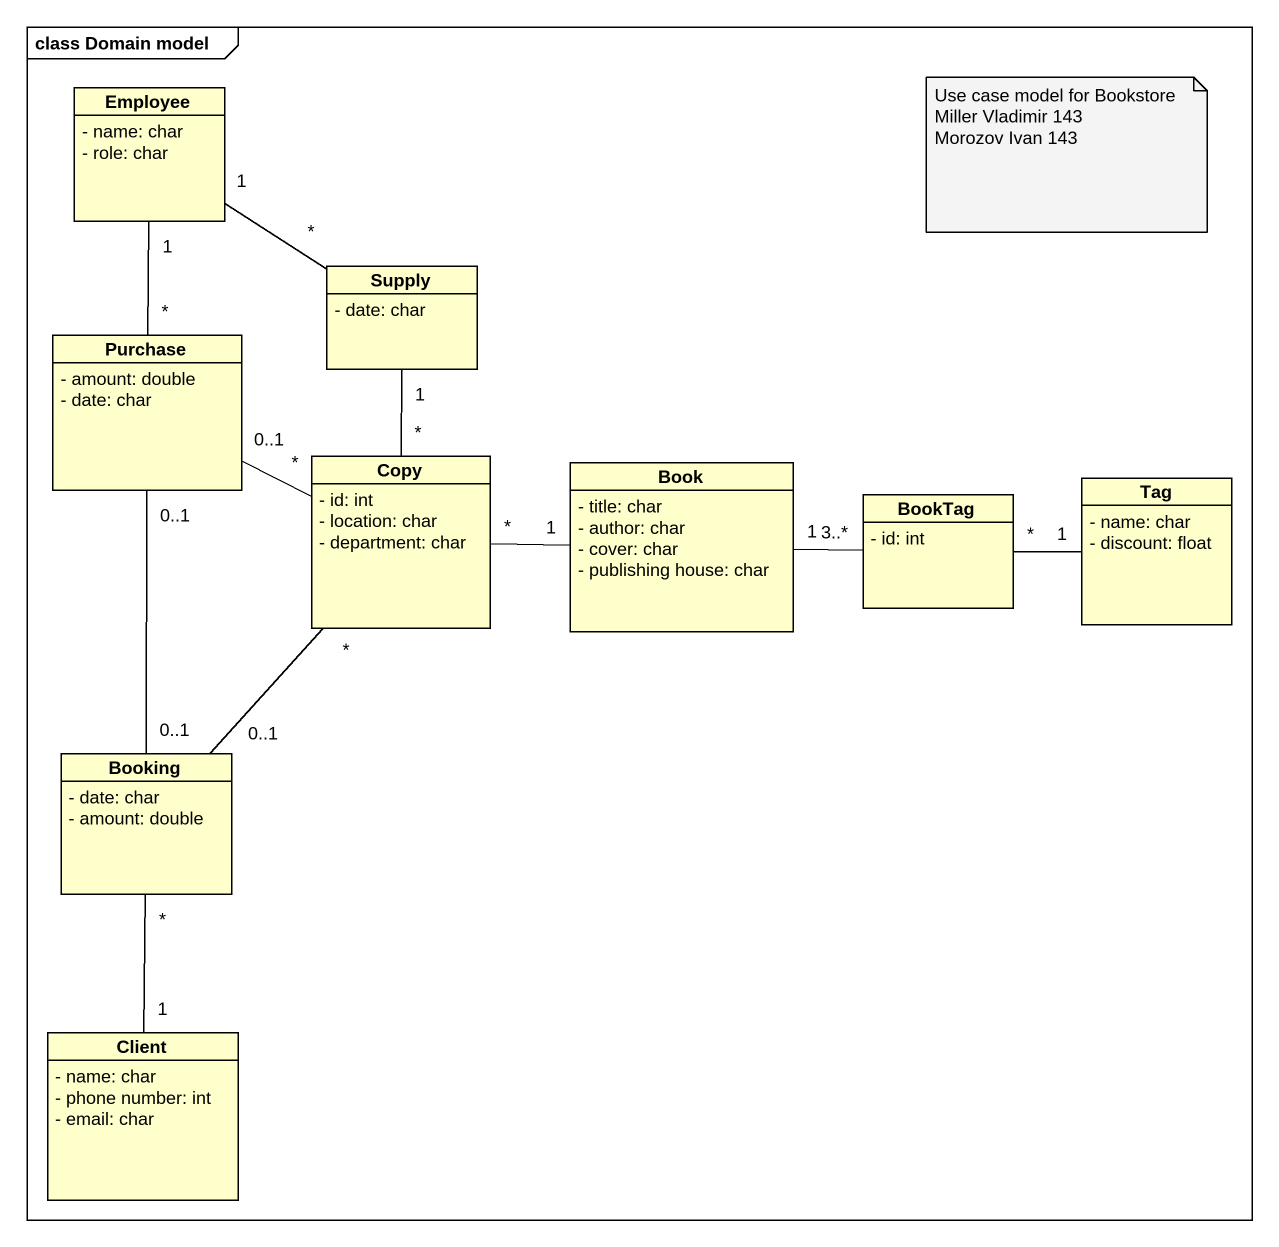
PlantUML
@startuml
mainframe class Domain model
hide circle
hide empty members
skinparam classAttributeIconSize 0
class Employee {
  - name: char
  - role: char
}
class Supply {
  - date: char
}
class Purchase {
  - amount: double
  - date: char
}
class Copy {
  - id: int
  - location: char
  - department: char
}
class Book {
  - title: char
  - author: char
  - cover: char
  - publishing house: char
}
class BookTag {
  - id: int
}
class Tag {
  - name: char
  - discount: float
}
class Booking {
  - date: char
  - amount: double
}
class Сlient {
  - name: char
  - phone number: int
  - email: char
}
Supply "*" -up- "1" Employee
Supply "1" -- "*" Copy
Purchase "*" -up- "1" Employee
Purchase "0..1" -right- "*" Copy
Copy "*" -right- "1" Book
Copy "*" -- "0..1" Booking
BookTag "3..*" -left- "1" Book
BookTag "*" -right- "1" Tag
Booking "0..1" -up- "0..1" Purchase
Сlient "1" -up- "*" Booking
note as N1
  Use case model for Bookstore
  Miller Vladimir 143
  Morozov Ivan 143
end note
@enduml
